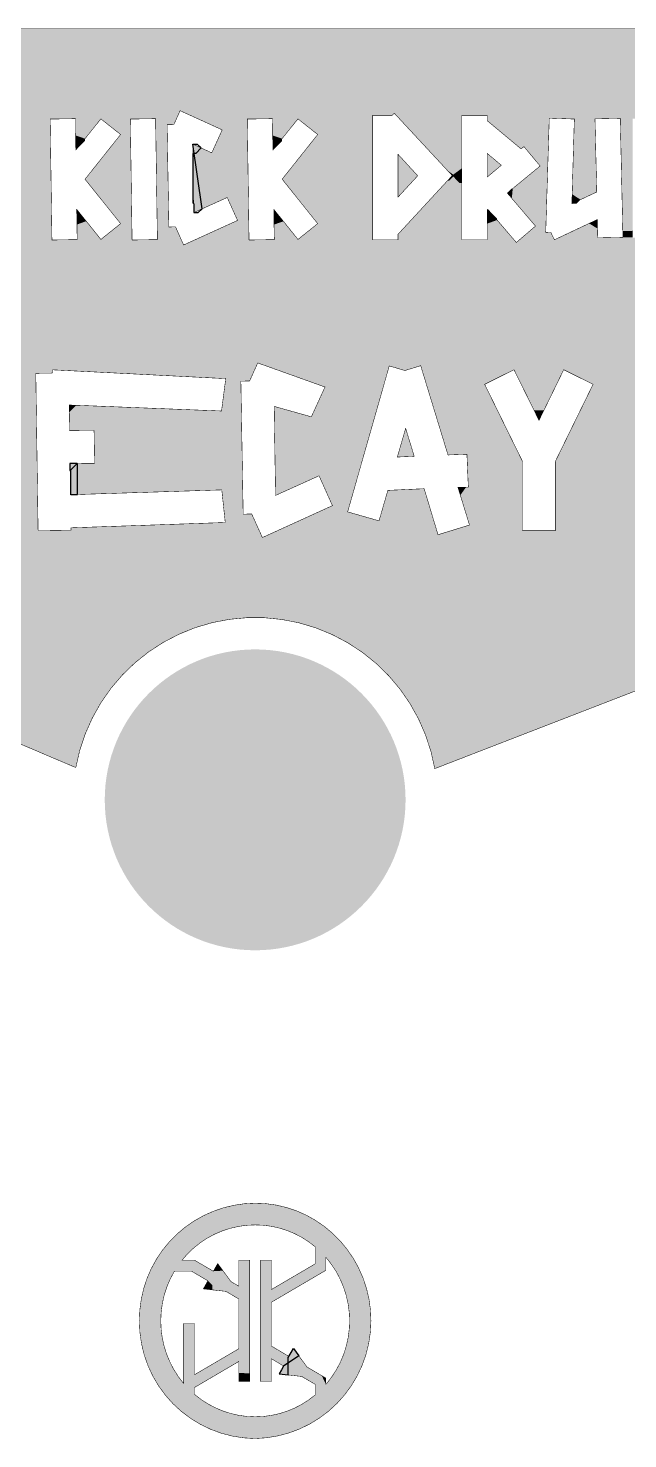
# Model space of a CAD drawing. Header units: inches. Extents: x 0 to 67, y 0 to 129.
# Drawn here: x 27.49 to 42.85, y 92.4 to 128.51 of the extents above; entities that cross this region are included whole.
import ezdxf

# ---------------------------------------------------------------- set-up
doc = ezdxf.new("R2010")
doc.units = ezdxf.units.IN
for name, color, linetype in [('Bottom Layer', 5, 'Continuous'), ('Bottom Solder', 6, 'Continuous'), ('Mechanical 2', 216, 'Continuous'), ('Mechanical 3', 76, 'Continuous'), ('Multi-Layer', 9, 'Continuous'), ('Pad Holes', 156, 'Continuous'), ('Top Layer', 1, 'Continuous'), ('Top Overlay', 2, 'Continuous'), ('Top Solder', 216, 'Continuous')]:
    doc.layers.add(name, color=color, linetype=linetype)

msp = doc.modelspace()

# ---------------------------------------------------------------- hatches: boundary and pattern name
at = {"layer": 'Bottom Layer'}
h = msp.add_hatch(color=5, dxfattribs=at)
edge = h.paths.add_edge_path()
edge.add_arc((33.306, 108.756), 3.75, 0, 360)
at = {"layer": 'Bottom Solder'}
h = msp.add_hatch(color=6, dxfattribs=at)
edge = h.paths.add_edge_path()
edge.add_arc((33.306, 108.756), 3.852, 0, 360)
at = {"layer": 'Multi-Layer'}
h = msp.add_hatch(color=9, dxfattribs=at)
edge = h.paths.add_edge_path()
edge.add_arc((33.306, 108.756), 3.75, 0, 360)
at = {"layer": 'Pad Holes'}
h = msp.add_hatch(color=7, dxfattribs=at)
edge = h.paths.add_edge_path()
edge.add_arc((33.306, 108.756), 3.75, 0, 360)
at = {"layer": 'Top Layer'}
h = msp.add_hatch(color=1, dxfattribs=at)
edge = h.paths.add_edge_path()
edge.add_arc((33.306, 108.756), 3.75, 0, 360)
at = {"layer": 'Top Overlay'}
h = msp.add_hatch(color=2, dxfattribs=at)
h.paths.add_polyline_path([(66.606, 120.955), (66.569, 120.651), (37.924, 109.562), (37.902, 109.574), (37.839, 109.874), (37.639, 110.494), (37.355, 111.079), (36.993, 111.62), (36.558, 112.105), (36.061, 112.525), (35.509, 112.872), (34.915, 113.138), (34.29, 113.32), (33.645, 113.412), (32.994, 113.414), (32.349, 113.325), (31.723, 113.148), (31.127, 112.885), (30.574, 112.541), (30.074, 112.124), (29.637, 111.642), (29.271, 111.103), (28.984, 110.519), (28.781, 109.9), (28.717, 109.607), (28.688, 109.592), (0.006, 121.785), (0.006, 128.506), (66.606, 128.506)])
h.paths.add_polyline_path([(23.716, 126.073), (23.707, 125.81), (23.687, 125.794), (23.015, 125.91), (23.015, 126.01), (22.368, 125.991), (22.441, 123.309), (24.281, 123.414), (24.362, 126.055)], flags=0)
h.paths.add_polyline_path([(45.306, 126.218), (44.663, 126.178), (44.673, 126.023), (44.135, 125.387), (44.11, 125.388), (43.62, 126), (43.62, 126.196), (42.974, 126.196), (42.974, 123.15), (43.62, 123.15), (43.62, 124.928), (43.644, 124.937), (44.103, 124.361), (44.608, 124.762), (44.531, 124.857), (44.704, 125.063), (44.728, 125.055), (44.846, 123.063), (45.487, 123.1)], flags=0)
h.paths.add_polyline_path([(31.384, 126.401), (31.224, 126.046), (31.051, 126.041), (31.096, 123.423), (31.266, 123.428), (31.474, 122.963), (32.855, 123.591), (32.59, 124.179), (31.755, 123.801), (31.734, 123.815), (31.707, 125.521), (31.728, 125.535), (32.194, 125.322), (32.462, 125.91)], flags=0)
h.paths.add_polyline_path([(60.864, 127.365), (57.349, 127.365), (57.324, 127.36), (57.298, 127.36), (56.989, 127.299), (56.966, 127.289), (56.941, 127.284), (56.649, 127.164), (56.628, 127.149), (56.605, 127.14), (56.343, 126.964), (56.324, 126.946), (56.303, 126.932), (56.08, 126.709), (56.066, 126.688), (56.048, 126.67), (55.873, 126.408), (55.863, 126.385), (55.849, 126.363), (55.729, 126.072), (55.724, 126.047), (55.714, 126.024), (55.652, 125.714), (55.652, 125.689), (55.647, 125.664), (55.647, 125.349), (55.652, 125.324), (55.652, 125.298), (55.714, 124.989), (55.724, 124.966), (55.729, 124.941), (55.849, 124.649), (55.863, 124.628), (55.873, 124.605), (56.048, 124.343), (56.066, 124.324), (56.08, 124.303), (56.303, 124.08), (56.324, 124.066), (56.343, 124.048), (56.605, 123.873), (56.628, 123.863), (56.649, 123.849), (56.941, 123.729), (56.966, 123.724), (56.989, 123.714), (57.298, 123.652), (57.324, 123.652), (57.349, 123.647), (60.864, 123.647), (60.889, 123.652), (60.914, 123.652), (61.224, 123.714), (61.247, 123.724), (61.272, 123.729), (61.563, 123.849), (61.585, 123.863), (61.608, 123.873), (61.87, 124.048), (61.888, 124.066), (61.909, 124.08), (62.132, 124.303), (62.146, 124.324), (62.164, 124.343), (62.34, 124.605), (62.349, 124.628), (62.364, 124.649), (62.484, 124.941), (62.489, 124.966), (62.499, 124.989), (62.56, 125.298), (62.56, 125.324), (62.565, 125.349), (62.565, 125.664), (62.56, 125.689), (62.56, 125.714), (62.499, 126.024), (62.489, 126.047), (62.484, 126.072), (62.364, 126.363), (62.349, 126.385), (62.34, 126.408), (62.164, 126.67), (62.146, 126.688), (62.132, 126.709), (61.909, 126.932), (61.888, 126.946), (61.87, 126.964), (61.608, 127.14), (61.585, 127.149), (61.563, 127.164), (61.272, 127.284), (61.247, 127.289), (61.224, 127.299), (60.914, 127.36), (60.889, 127.36)], flags=0)
h.paths.add_polyline_path([(9.264, 127.365), (5.749, 127.365), (5.724, 127.36), (5.698, 127.36), (5.389, 127.299), (5.366, 127.289), (5.341, 127.284), (5.049, 127.164), (5.028, 127.149), (5.005, 127.14), (4.743, 126.964), (4.724, 126.946), (4.703, 126.932), (4.48, 126.709), (4.466, 126.688), (4.448, 126.67), (4.273, 126.408), (4.263, 126.385), (4.249, 126.363), (4.129, 126.072), (4.124, 126.047), (4.114, 126.024), (4.052, 125.714), (4.052, 125.689), (4.047, 125.664), (4.047, 125.506), (4.047, 125.349), (4.052, 125.324), (4.052, 125.298), (4.114, 124.989), (4.124, 124.966), (4.129, 124.941), (4.249, 124.649), (4.263, 124.628), (4.273, 124.605), (4.448, 124.343), (4.466, 124.324), (4.48, 124.303), (4.703, 124.08), (4.724, 124.066), (4.743, 124.048), (5.005, 123.873), (5.028, 123.863), (5.049, 123.849), (5.341, 123.729), (5.366, 123.724), (5.389, 123.714), (5.698, 123.652), (5.724, 123.652), (5.749, 123.647), (9.264, 123.647), (9.289, 123.652), (9.314, 123.652), (9.624, 123.714), (9.647, 123.724), (9.672, 123.729), (9.963, 123.849), (9.985, 123.863), (10.008, 123.873), (10.27, 124.048), (10.288, 124.066), (10.309, 124.08), (10.532, 124.303), (10.546, 124.324), (10.564, 124.343), (10.74, 124.605), (10.749, 124.628), (10.764, 124.649), (10.884, 124.941), (10.889, 124.966), (10.899, 124.989), (10.96, 125.298), (10.96, 125.324), (10.965, 125.349), (10.965, 125.664), (10.96, 125.689), (10.96, 125.714), (10.899, 126.024), (10.889, 126.047), (10.884, 126.072), (10.764, 126.363), (10.749, 126.385), (10.74, 126.408), (10.564, 126.67), (10.546, 126.688), (10.532, 126.709), (10.309, 126.932), (10.288, 126.946), (10.27, 126.964), (10.008, 127.14), (9.985, 127.149), (9.963, 127.164), (9.672, 127.284), (9.647, 127.289), (9.624, 127.299), (9.314, 127.36), (9.289, 127.36)], flags=0)
h.paths.add_polyline_path([(40.838, 126.21), (40.747, 123.286), (40.88, 123.282), (40.97, 123.095), (42.047, 123.604), (42.069, 123.591), (42.081, 123.145), (42.724, 123.158), (42.656, 126.205), (42.009, 126.191), (42.054, 124.319), (41.439, 124.029), (41.418, 124.043), (41.48, 126.187)], flags=0)
h.paths.add_polyline_path([(33.751, 126.196), (33.104, 126.187), (33.149, 123.09), (33.796, 123.1), (33.783, 123.839), (33.807, 123.848), (34.402, 123.105), (34.907, 123.509), (33.997, 124.647), (34.907, 125.791), (34.402, 126.191), (33.783, 125.419), (33.759, 125.428)], flags=0)
h.paths.add_polyline_path([(28.703, 126.196), (28.056, 126.187), (28.102, 123.09), (28.748, 123.1), (28.735, 123.839), (28.759, 123.848), (29.355, 123.105), (29.86, 123.509), (28.949, 124.647), (29.86, 125.791), (29.355, 126.191), (28.736, 125.419), (28.712, 125.428)], flags=0)
h.paths.add_polyline_path([(36.867, 126.338), (36.813, 126.283), (36.316, 126.283), (36.316, 123.095), (36.964, 123.095), (36.964, 123.236), (38.352, 124.739)], flags=0)
h.paths.add_polyline_path([(30.756, 126.196), (30.109, 126.187), (30.154, 123.09), (30.802, 123.1)], flags=0)
h.paths.add_polyline_path([(24.9, 126.255), (24.9, 126.187), (24.613, 126.133), (24.863, 124.825), (24.745, 123.058), (26.647, 123.15), (26.575, 124.972), (26.4, 124.963), (26.383, 124.982), (26.607, 126.133)], flags=0)
h.paths.add_polyline_path([(20.371, 126.255), (20.371, 126.187), (20.084, 126.133), (20.334, 124.825), (20.216, 123.058), (22.119, 123.15), (22.046, 124.972), (21.871, 124.963), (21.854, 124.982), (22.078, 126.133)], flags=0)
h.paths.add_polyline_path([(39.248, 126.283), (38.6, 126.283), (38.6, 123.095), (39.248, 123.095), (39.248, 123.86), (39.269, 123.875), (39.994, 123.027), (40.486, 123.446), (39.773, 124.278), (39.775, 124.304), (40.604, 124.985), (40.189, 125.481), (40.117, 125.422), (39.248, 126.146)], flags=0)
h.paths.add_polyline_path([(37.545, 119.872), (37.142, 119.748), (36.74, 119.866), (35.674, 116.129), (36.478, 115.899), (36.704, 116.68), (37.634, 116.722), (37.989, 115.544), (38.795, 115.792), (38.504, 116.737), (38.519, 116.758), (38.765, 116.763), (38.729, 117.604), (38.244, 117.586)], flags=0)
h.paths.add_polyline_path([(28.12, 119.766), (28.108, 119.683), (27.688, 119.677), (27.747, 115.65), (28.588, 115.662), (28.588, 115.721), (32.54, 115.857), (32.451, 116.692), (28.594, 116.568), (28.576, 116.586), (28.565, 117.349), (28.582, 117.367), (29.192, 117.373), (29.18, 118.214), (28.553, 118.208), (28.541, 118.847), (28.559, 118.865), (32.445, 118.712), (32.552, 119.541)], flags=0)
h.paths.add_polyline_path([(33.372, 119.943), (33.165, 119.481), (32.94, 119.475), (32.999, 116.07), (33.218, 116.076), (33.491, 115.472), (35.285, 116.289), (34.942, 117.053), (33.849, 116.56), (33.828, 116.573), (33.793, 118.809), (33.813, 118.824), (34.745, 118.563), (35.094, 119.326)], flags=0)
h.paths.add_polyline_path([(41.208, 119.769), (40.587, 118.498), (40.562, 118.498), (39.935, 119.769), (39.183, 119.395), (40.154, 117.418), (40.154, 115.647), (40.995, 115.647), (40.995, 117.424), (41.96, 119.395)], flags=0)
h.paths.add_polyline_path([(25.369, 119.816), (25.298, 119.745), (24.652, 119.745), (24.652, 115.6), (25.493, 115.6), (25.493, 115.783), (27.299, 117.737)], flags=0)
for points in [[(28.708, 125.767), (28.708, 125.394), (28.712, 125.39), (28.948, 125.626), (28.948, 125.684)], [(33.755, 125.767), (33.755, 125.394), (33.759, 125.39), (33.995, 125.626), (33.995, 125.684)], [(40.547, 125.051), (40.547, 125.04), (40.604, 124.984), (40.422, 124.835), (40.769, 124.854), (40.788, 124.607), (40.811, 125.361), (40.775, 125.325), (40.775, 125.121), (40.617, 125.121)], [(36.964, 124.188), (37.469, 124.734), (36.964, 125.285)], [(36.964, 124.188), (37.469, 124.734), (36.964, 125.285)], [(39.248, 124.702), (39.611, 125.003), (39.248, 125.308)], [(39.248, 124.702), (39.611, 125.003), (39.248, 125.308)], [(38.231, 124.87), (38.231, 124.86), (38.352, 124.739), (38.232, 124.619), (38.232, 124.608), (38.273, 124.608), (38.379, 124.714), (38.54, 124.552), (38.6, 124.552), (38.6, 124.926), (38.379, 124.764)], [(39.879, 124.154), (39.879, 124.174), (39.761, 124.292), (39.877, 124.407), (39.902, 124.407)], [(41.424, 124.262), (41.417, 124.255), (41.417, 124.019), (41.533, 124.019), (41.637, 124.123)], [(28.735, 123.878), (28.743, 123.487), (28.98, 123.572)], [(33.782, 123.874), (33.789, 123.485), (34.028, 123.567)], [(39.248, 123.509), (39.248, 123.864), (39.251, 123.864), (39.266, 123.878), (39.502, 123.642), (39.502, 123.602)], [(41.858, 123.515), (42.068, 123.614), (42.068, 123.388), (42.075, 123.382)], [(42.72, 123.322), (42.724, 123.319), (42.724, 123.158), (42.966, 123.158), (42.974, 123.15), (42.974, 123.325)], [(28.541, 118.866), (28.541, 118.684), (28.544, 118.681), (28.722, 118.858), (28.726, 118.858)], [(40.447, 118.73), (40.701, 118.73), (40.575, 118.472)], [(36.947, 117.533), (37.16, 118.268), (37.38, 117.551)], [(36.947, 117.533), (37.16, 118.268), (37.38, 117.551)], [(38.498, 116.757), (38.704, 116.757), (38.56, 116.556)], [(32.235, 96.687), (32.291, 96.786), (32.347, 96.885), (32.481, 96.701)], [(32.095, 96.442), (32.208, 96.329), (32.208, 96.21), (31.978, 96.235)], [(32.889, 94.083), (32.889, 94.083), (32.889, 93.864), (33.167, 93.864), (33.167, 94.07)], [(35.013, 94.012), (35.118, 93.95), (35.118, 93.791)]]:
    msp.add_hatch(color=2, dxfattribs=at).paths.add_polyline_path(points)
h = msp.add_hatch(color=2, dxfattribs=at)
h.paths.add_polyline_path([(33.909, 98.375), (34.298, 98.265), (34.668, 98.102), (34.841, 97.996), (35.004, 97.894), (35.304, 97.651), (35.57, 97.372), (35.798, 97.061), (35.985, 96.724), (36.128, 96.365), (36.224, 95.992), (36.272, 95.609), (36.271, 95.416), (36.271, 95.221), (36.22, 94.834), (36.119, 94.456), (35.97, 94.095), (35.777, 93.755), (35.541, 93.444), (35.267, 93.165), (34.959, 92.924), (34.623, 92.725), (34.264, 92.571), (33.888, 92.464), (33.502, 92.406), (33.306, 92.403), (33.11, 92.404), (32.722, 92.459), (32.345, 92.563), (31.984, 92.716), (31.646, 92.915), (31.337, 93.156), (31.063, 93.435), (30.827, 93.748), (30.634, 94.089), (30.487, 94.452), (30.388, 94.832), (30.34, 95.22), (30.342, 95.416), (30.342, 95.416), (30.34, 95.612), (30.388, 96.001), (30.486, 96.38), (30.633, 96.744), (30.826, 97.085), (31.062, 97.397), (31.337, 97.677), (31.646, 97.918), (31.984, 98.117), (32.345, 98.269), (32.722, 98.374), (33.11, 98.428), (33.306, 98.43), (33.509, 98.43)])
h.paths.add_polyline_path([(33.515, 97.873), (33.306, 97.873), (33.172, 97.873), (32.904, 97.843), (32.642, 97.782), (32.387, 97.693), (32.145, 97.576), (31.917, 97.432), (31.707, 97.264), (31.516, 97.074), (31.432, 96.968), (31.754, 96.968), (32.235, 96.687), (32.335, 96.865), (32.361, 96.866), (32.685, 96.422), (32.889, 96.302), (32.889, 96.968), (33.167, 96.968), (33.167, 93.864), (32.889, 93.864), (32.889, 94.348), (32.889, 94.35), (32.889, 94.35), (32.889, 94.35), (32.889, 94.35), (32.889, 94.378), (32.872, 94.367), (32.864, 94.362), (31.752, 93.71), (31.752, 93.535), (31.913, 93.397), (32.279, 93.183), (32.677, 93.035), (33.094, 92.96), (33.306, 92.959), (33.515, 92.959), (33.926, 93.032), (34.319, 93.174), (34.681, 93.383), (34.841, 93.517), (34.841, 93.792), (34.495, 93.994), (34.487, 93.994), (33.942, 94.055), (33.931, 94.077), (34.035, 94.26), (33.724, 94.446), (33.724, 93.864), (33.446, 93.864), (33.446, 96.968), (33.724, 96.968), (33.724, 96.219), (34.841, 96.874), (34.841, 97.315), (34.841, 97.315), (34.681, 97.45), (34.319, 97.659), (33.927, 97.801)], flags=0)
h.paths.add_polyline_path([(31.679, 96.686), (31.237, 96.686), (31.152, 96.543), (31.021, 96.236), (30.933, 95.914), (30.889, 95.583), (30.889, 95.416), (30.888, 95.198), (30.964, 94.768), (31.113, 94.358), (31.332, 93.981), (31.473, 93.814), (31.473, 95.347), (31.752, 95.347), (31.752, 94.036), (32.889, 94.703), (32.889, 95.975), (32.557, 96.171), (32.001, 96.233), (31.99, 96.255), (32.095, 96.442)], flags=0)
h.paths.add_polyline_path([(35.118, 97.042), (35.118, 96.711), (33.733, 95.899), (33.724, 95.893), (33.724, 94.769), (34.173, 94.504), (34.277, 94.687), (34.302, 94.688), (34.634, 94.234), (35.118, 93.95), (35.118, 93.79), (35.264, 93.958), (35.491, 94.34), (35.646, 94.757), (35.724, 95.194), (35.724, 95.416), (35.724, 95.639), (35.646, 96.076), (35.491, 96.492), (35.264, 96.875)], flags=0)
at = {"layer": 'Top Solder'}
h = msp.add_hatch(color=216, dxfattribs=at)
edge = h.paths.add_edge_path()
edge.add_arc((33.306, 108.756), 3.852, 0, 360)

# ---------------------------------------------------------------- linework, layer by layer
at = {"layer": 'Mechanical 2', "const_width": 0.0127}
msp.add_lwpolyline([(0.006, 128.506), (66.606, 128.506)], dxfattribs=at)
at = {"layer": 'Mechanical 3', "const_width": 0.0127}
for points in [[(0.006, 128.506), (66.606, 128.506)], [(31.224, 126.046), (31.384, 126.401)], [(31.384, 126.401), (32.462, 125.91)], [(28.056, 126.187), (28.703, 126.196)], [(28.056, 126.187), (28.102, 123.09)], [(28.703, 126.196), (28.712, 125.39)], [(28.712, 125.39), (29.355, 126.191)], [(29.355, 126.191), (29.86, 125.791)], [(30.109, 126.187), (30.756, 126.196)], [(30.109, 126.187), (30.154, 123.09)], [(30.756, 126.196), (30.802, 123.1)], [(31.051, 126.041), (31.224, 126.046)], [(31.051, 126.041), (31.096, 123.423)], [(33.104, 126.187), (33.751, 126.196)], [(33.104, 126.187), (33.149, 123.09)], [(33.751, 126.196), (33.759, 125.39)], [(33.759, 125.39), (34.402, 126.191)], [(34.402, 126.191), (34.907, 125.791)], [(36.316, 126.283), (36.813, 126.283)], [(36.316, 123.095), (36.316, 126.283)], [(36.813, 126.283), (36.867, 126.338)], [(36.867, 126.338), (38.352, 124.739)], [(38.6, 126.283), (39.248, 126.283)], [(38.6, 123.095), (38.6, 126.283)], [(39.248, 126.146), (39.248, 126.283)], [(39.248, 126.146), (40.117, 125.422)], [(40.747, 123.286), (40.838, 126.21)], [(40.838, 126.21), (41.48, 126.187)], [(41.417, 124.019), (41.48, 126.187)], [(42.009, 126.191), (42.656, 126.205)], [(42.009, 126.191), (42.054, 124.319)], [(42.656, 126.205), (42.724, 123.158)], [(28.949, 124.647), (29.86, 125.791)], [(32.194, 125.322), (32.462, 125.91)], [(33.997, 124.647), (34.907, 125.791)], [(31.707, 125.545), (31.734, 123.791)], [(31.707, 125.545), (32.194, 125.322)], [(40.117, 125.422), (40.189, 125.481)], [(40.189, 125.481), (40.604, 124.985)], [(36.964, 125.285), (37.469, 124.734)], [(36.964, 124.188), (36.964, 125.285)], [(39.248, 124.702), (39.248, 125.308)], [(39.248, 125.308), (39.611, 125.003)], [(39.248, 124.702), (39.611, 125.003)], [(39.761, 124.292), (40.604, 124.985)], [(28.949, 124.647), (29.86, 123.509)], [(33.997, 124.647), (34.907, 123.509)], [(36.964, 123.236), (38.352, 124.739)], [(36.964, 124.188), (37.469, 124.734)], [(39.761, 124.292), (40.486, 123.446)], [(41.417, 124.019), (42.054, 124.319)], [(28.735, 123.878), (28.748, 123.1)], [(28.735, 123.878), (29.355, 123.105)], [(31.734, 123.791), (32.59, 124.179)], [(32.59, 124.179), (32.855, 123.591)], [(33.782, 123.878), (33.796, 123.1)], [(33.782, 123.878), (34.402, 123.105)], [(39.248, 123.864), (39.266, 123.878)], [(39.266, 123.878), (39.994, 123.027)], [(31.474, 122.963), (32.855, 123.591)], [(39.248, 123.095), (39.248, 123.864)], [(40.97, 123.095), (42.068, 123.614)], [(42.068, 123.614), (42.081, 123.145)], [(29.355, 123.105), (29.86, 123.509)], [(31.096, 123.423), (31.266, 123.428)], [(31.266, 123.428), (31.474, 122.963)], [(34.402, 123.105), (34.907, 123.509)], [(36.964, 123.095), (36.964, 123.236)], [(39.994, 123.027), (40.486, 123.446)], [(40.747, 123.286), (40.88, 123.282)], [(40.88, 123.282), (40.97, 123.095)], [(42.081, 123.145), (42.724, 123.158)], [(28.102, 123.09), (28.748, 123.1)], [(30.154, 123.09), (30.802, 123.1)], [(33.149, 123.09), (33.796, 123.1)], [(36.316, 123.095), (36.964, 123.095)], [(38.6, 123.095), (39.248, 123.095)], [(0.006, 121.785), (28.712, 109.582)], [(37.906, 109.555), (66.569, 120.651)], [(33.165, 119.481), (33.372, 119.943)], [(33.372, 119.943), (35.094, 119.326)], [(27.688, 119.677), (28.108, 119.683)], [(27.688, 119.677), (27.747, 115.65)], [(28.108, 119.683), (28.12, 119.766)], [(28.12, 119.766), (32.552, 119.541)], [(32.445, 118.712), (32.552, 119.541)], [(35.674, 116.129), (36.74, 119.866)], [(36.74, 119.866), (37.142, 119.748)], [(37.142, 119.748), (37.545, 119.872)], [(37.545, 119.872), (38.244, 117.586)], [(39.183, 119.395), (39.935, 119.769)], [(39.935, 119.769), (40.575, 118.472)], [(40.575, 118.472), (41.208, 119.769)], [(41.208, 119.769), (41.96, 119.395)], [(32.94, 119.475), (33.165, 119.481)], [(32.94, 119.475), (32.999, 116.07)], [(34.745, 118.563), (35.094, 119.326)], [(39.183, 119.395), (40.154, 117.418)], [(40.995, 117.424), (41.96, 119.395)], [(28.541, 118.866), (28.553, 118.208)], [(28.541, 118.866), (32.445, 118.712)], [(33.793, 118.83), (34.745, 118.563)], [(33.793, 118.83), (33.828, 116.55)], [(28.553, 118.208), (29.18, 118.214)], [(29.18, 118.214), (29.192, 117.373)], [(36.947, 117.533), (37.16, 118.268)], [(37.16, 118.268), (37.38, 117.551)], [(28.564, 117.367), (29.192, 117.373)], [(36.947, 117.533), (37.38, 117.551)], [(38.244, 117.586), (38.729, 117.604)], [(38.729, 117.604), (38.765, 116.763)], [(40.154, 115.647), (40.154, 117.418)], [(40.995, 115.647), (40.995, 117.424)], [(28.564, 117.367), (28.576, 116.568)], [(33.828, 116.55), (34.942, 117.053)], [(34.942, 117.053), (35.285, 116.289)], [(28.576, 116.568), (32.451, 116.692)], [(32.451, 116.692), (32.54, 115.857)], [(36.478, 115.899), (36.704, 116.68)], [(36.704, 116.68), (37.634, 116.722)], [(37.634, 116.722), (37.989, 115.544)], [(38.498, 116.757), (38.765, 116.763)], [(38.498, 116.757), (38.795, 115.792)], [(33.491, 115.472), (35.285, 116.289)], [(32.999, 116.07), (33.218, 116.076)], [(33.218, 116.076), (33.491, 115.472)], [(35.674, 116.129), (36.478, 115.899)], [(27.747, 115.65), (28.588, 115.662)], [(28.588, 115.721), (32.54, 115.857)], [(28.588, 115.662), (28.588, 115.721)], [(37.989, 115.544), (38.795, 115.792)], [(40.154, 115.647), (40.995, 115.647)], [(34.841, 96.874), (34.841, 97.315)], [(31.432, 96.968), (31.754, 96.968)], [(31.754, 96.968), (32.235, 96.687)], [(32.235, 96.687), (32.347, 96.885)], [(32.347, 96.885), (32.685, 96.422)], [(32.889, 96.968), (33.167, 96.968)], [(32.889, 96.302), (32.889, 96.968)], [(33.167, 93.864), (33.167, 96.968)], [(33.446, 96.968), (33.724, 96.968)], [(33.446, 93.864), (33.446, 96.968)], [(33.724, 96.219), (33.724, 96.968)], [(33.724, 96.219), (34.841, 96.874)], [(35.118, 96.711), (35.118, 97.042)], [(31.237, 96.686), (31.679, 96.686)], [(31.679, 96.686), (32.095, 96.442)], [(31.978, 96.235), (32.095, 96.442)], [(33.733, 95.899), (35.118, 96.711)], [(31.978, 96.235), (32.557, 96.171)], [(32.557, 96.171), (32.889, 95.975)], [(32.685, 96.422), (32.889, 96.302)], [(32.889, 94.703), (32.889, 95.975)], [(33.724, 95.893), (33.733, 95.899)], [(33.724, 94.769), (33.724, 95.893)], [(31.473, 95.347), (31.752, 95.347)], [(31.473, 93.814), (31.473, 95.347)], [(31.752, 94.036), (31.752, 95.347)], [(31.752, 94.036), (32.889, 94.703)], [(33.724, 94.769), (34.173, 94.504)], [(34.173, 94.504), (34.289, 94.707)], [(34.289, 94.707), (34.634, 94.234)], [(31.752, 93.71), (32.872, 94.367)], [(32.872, 94.367), (32.889, 94.378)], [(32.889, 93.864), (32.889, 94.378)], [(33.724, 93.864), (33.724, 94.446)], [(33.724, 94.446), (34.035, 94.26)], [(33.919, 94.057), (34.035, 94.26)], [(33.919, 94.057), (34.487, 93.994)], [(34.487, 93.994), (34.495, 93.994)], [(34.495, 93.994), (34.841, 93.792)], [(34.634, 94.234), (35.118, 93.95)], [(35.118, 93.79), (35.118, 93.95)], [(31.752, 93.535), (31.752, 93.71)], [(32.889, 93.864), (33.167, 93.864)], [(33.446, 93.864), (33.724, 93.864)], [(34.841, 93.517), (34.841, 93.792)]]:
    msp.add_lwpolyline(points, dxfattribs=at)
at = {"layer": 'Mechanical 3'}
for points, const_width in [([(31.38, 126.401, 1), (31.387, 126.401, 1)], 0.00635), ([(31.38, 126.401, 1), (31.387, 126.401, 1)], 0.00635), ([(28.053, 126.187, 1), (28.06, 126.187, 1)], 0.00635), ([(28.053, 126.187, 1), (28.06, 126.187, 1)], 0.00635), ([(28.699, 126.196, 1), (28.706, 126.196, 1)], 0.00635), ([(28.699, 126.196, 1), (28.706, 126.196, 1)], 0.00635), ([(29.351, 126.191, 1), (29.358, 126.191, 1)], 0.00635), ([(29.351, 126.191, 1), (29.358, 126.191, 1)], 0.00635), ([(30.106, 126.187, 1), (30.112, 126.187, 1)], 0.00635), ([(30.106, 126.187, 1), (30.112, 126.187, 1)], 0.00635), ([(30.753, 126.196, 1), (30.76, 126.196, 1)], 0.00635), ([(30.753, 126.196, 1), (30.76, 126.196, 1)], 0.00635), ([(31.048, 126.041, 1), (31.054, 126.041, 1)], 0.00635), ([(31.048, 126.041, 1), (31.054, 126.041, 1)], 0.00635), ([(31.221, 126.046, 1), (31.227, 126.046, 1)], 0.00635), ([(31.221, 126.046, 1), (31.227, 126.046, 1)], 0.00635), ([(33.101, 126.187, 1), (33.107, 126.187, 1)], 0.00635), ([(33.101, 126.187, 1), (33.107, 126.187, 1)], 0.00635), ([(33.748, 126.196, 1), (33.754, 126.196, 1)], 0.00635), ([(33.748, 126.196, 1), (33.754, 126.196, 1)], 0.00635), ([(34.399, 126.191, 1), (34.405, 126.191, 1)], 0.00635), ([(34.399, 126.191, 1), (34.405, 126.191, 1)], 0.00635), ([(36.313, 126.283, 1), (36.32, 126.283, 1)], 0.00635), ([(36.313, 126.283, 1), (36.32, 126.283, 1)], 0.00635), ([(36.81, 126.283, 1), (36.817, 126.283, 1)], 0.00635), ([(36.81, 126.283, 1), (36.817, 126.283, 1)], 0.00635), ([(36.864, 126.338, 1), (36.87, 126.338, 1)], 0.00635), ([(36.864, 126.338, 1), (36.87, 126.338, 1)], 0.00635), ([(38.597, 126.283, 1), (38.604, 126.283, 1)], 0.00635), ([(38.597, 126.283, 1), (38.604, 126.283, 1)], 0.00635), ([(39.245, 126.283, 1), (39.251, 126.283, 1)], 0.00635), ([(39.245, 126.283, 1), (39.251, 126.283, 1)], 0.00635), ([(39.245, 126.146, 1), (39.251, 126.146, 1)], 0.00635), ([(39.245, 126.146, 1), (39.251, 126.146, 1)], 0.00635), ([(40.835, 126.21, 1), (40.841, 126.21, 1)], 0.00635), ([(40.835, 126.21, 1), (40.841, 126.21, 1)], 0.00635), ([(41.477, 126.187, 1), (41.484, 126.187, 1)], 0.00635), ([(41.477, 126.187, 1), (41.484, 126.187, 1)], 0.00635), ([(42.005, 126.191, 1), (42.012, 126.191, 1)], 0.00635), ([(42.005, 126.191, 1), (42.012, 126.191, 1)], 0.00635), ([(42.653, 126.205, 1), (42.659, 126.205, 1)], 0.00635), ([(42.653, 126.205, 1), (42.659, 126.205, 1)], 0.00635), ([(29.857, 125.791, 1), (29.863, 125.791, 1)], 0.00635), ([(29.857, 125.791, 1), (29.863, 125.791, 1)], 0.00635), ([(32.459, 125.91, 1), (32.466, 125.91, 1)], 0.00635), ([(32.459, 125.91, 1), (32.466, 125.91, 1)], 0.00635), ([(34.904, 125.791, 1), (34.91, 125.791, 1)], 0.00635), ([(34.904, 125.791, 1), (34.91, 125.791, 1)], 0.00635), ([(28.709, 125.39, 1), (28.715, 125.39, 1)], 0.00635), ([(28.709, 125.39, 1), (28.715, 125.39, 1)], 0.00635), ([(31.703, 125.545, 1), (31.71, 125.545, 1)], 0.00635), ([(31.703, 125.545, 1), (31.71, 125.545, 1)], 0.00635), ([(32.191, 125.322, 1), (32.197, 125.322, 1)], 0.00635), ([(32.191, 125.322, 1), (32.197, 125.322, 1)], 0.00635), ([(33.756, 125.39, 1), (33.763, 125.39, 1)], 0.00635), ([(33.756, 125.39, 1), (33.763, 125.39, 1)], 0.00635), ([(40.114, 125.422, 1), (40.12, 125.422, 1)], 0.00635), ([(40.114, 125.422, 1), (40.12, 125.422, 1)], 0.00635), ([(40.186, 125.481, 1), (40.193, 125.481, 1)], 0.00635), ([(40.186, 125.481, 1), (40.193, 125.481, 1)], 0.00635), ([(36.96, 125.285, 1), (36.967, 125.285, 1)], 0.00635), ([(36.96, 125.285, 1), (36.967, 125.285, 1)], 0.00635), ([(39.245, 125.308, 1), (39.251, 125.308, 1)], 0.00635), ([(39.245, 125.308, 1), (39.251, 125.308, 1)], 0.00635), ([(39.608, 125.003, 1), (39.614, 125.003, 1)], 0.00635), ([(39.608, 125.003, 1), (39.614, 125.003, 1)], 0.00635), ([(40.601, 124.985, 1), (40.607, 124.985, 1)], 0.00635), ([(40.601, 124.985, 1), (40.607, 124.985, 1)], 0.00635), ([(28.946, 124.647, 1), (28.952, 124.647, 1)], 0.00635), ([(28.946, 124.647, 1), (28.952, 124.647, 1)], 0.00635), ([(33.993, 124.647, 1), (34, 124.647, 1)], 0.00635), ([(33.993, 124.647, 1), (34, 124.647, 1)], 0.00635), ([(37.466, 124.734, 1), (37.472, 124.734, 1)], 0.00635), ([(37.466, 124.734, 1), (37.472, 124.734, 1)], 0.00635), ([(38.349, 124.739, 1), (38.356, 124.739, 1)], 0.00635), ([(38.349, 124.739, 1), (38.356, 124.739, 1)], 0.00635), ([(39.245, 124.702, 1), (39.251, 124.702, 1)], 0.00635), ([(39.245, 124.702, 1), (39.251, 124.702, 1)], 0.00635), ([(39.758, 124.292, 1), (39.765, 124.292, 1)], 0.00635), ([(39.758, 124.292, 1), (39.765, 124.292, 1)], 0.00635), ([(42.051, 124.319, 1), (42.057, 124.319, 1)], 0.00635), ([(42.051, 124.319, 1), (42.057, 124.319, 1)], 0.00635), ([(28.732, 123.878, 1), (28.738, 123.878, 1)], 0.00635), ([(28.732, 123.878, 1), (28.738, 123.878, 1)], 0.00635), ([(32.587, 124.179, 1), (32.593, 124.179, 1)], 0.00635), ([(32.587, 124.179, 1), (32.593, 124.179, 1)], 0.00635), ([(33.779, 123.878, 1), (33.785, 123.878, 1)], 0.00635), ([(33.779, 123.878, 1), (33.785, 123.878, 1)], 0.00635), ([(36.96, 124.188, 1), (36.967, 124.188, 1)], 0.00635), ([(36.96, 124.188, 1), (36.967, 124.188, 1)], 0.00635), ([(39.262, 123.878, 1), (39.269, 123.878, 1)], 0.00635), ([(39.262, 123.878, 1), (39.269, 123.878, 1)], 0.00635), ([(41.414, 124.019, 1), (41.42, 124.019, 1)], 0.00635), ([(41.414, 124.019, 1), (41.42, 124.019, 1)], 0.00635), ([(31.731, 123.791, 1), (31.737, 123.791, 1)], 0.00635), ([(31.731, 123.791, 1), (31.737, 123.791, 1)], 0.00635), ([(32.851, 123.591, 1), (32.858, 123.591, 1)], 0.00635), ([(32.851, 123.591, 1), (32.858, 123.591, 1)], 0.00635), ([(39.245, 123.864, 1), (39.251, 123.864, 1)], 0.00635), ([(39.245, 123.864, 1), (39.251, 123.864, 1)], 0.00635), ([(42.065, 123.614, 1), (42.071, 123.614, 1)], 0.00635), ([(42.065, 123.614, 1), (42.071, 123.614, 1)], 0.00635), ([(29.857, 123.509, 1), (29.863, 123.509, 1)], 0.00635), ([(29.857, 123.509, 1), (29.863, 123.509, 1)], 0.00635), ([(31.093, 123.423, 1), (31.099, 123.423, 1)], 0.00635), ([(31.093, 123.423, 1), (31.099, 123.423, 1)], 0.00635), ([(31.262, 123.428, 1), (31.269, 123.428, 1)], 0.00635), ([(31.262, 123.428, 1), (31.269, 123.428, 1)], 0.00635), ([(34.904, 123.509, 1), (34.91, 123.509, 1)], 0.00635), ([(34.904, 123.509, 1), (34.91, 123.509, 1)], 0.00635), ([(36.96, 123.236, 1), (36.967, 123.236, 1)], 0.00635), ([(36.96, 123.236, 1), (36.967, 123.236, 1)], 0.00635), ([(40.483, 123.446, 1), (40.489, 123.446, 1)], 0.00635), ([(40.483, 123.446, 1), (40.489, 123.446, 1)], 0.00635), ([(40.744, 123.286, 1), (40.75, 123.286, 1)], 0.00635), ([(40.744, 123.286, 1), (40.75, 123.286, 1)], 0.00635), ([(40.876, 123.282, 1), (40.883, 123.282, 1)], 0.00635), ([(40.876, 123.282, 1), (40.883, 123.282, 1)], 0.00635), ([(42.721, 123.158, 1), (42.727, 123.158, 1)], 0.00635), ([(42.721, 123.158, 1), (42.727, 123.158, 1)], 0.00635), ([(28.099, 123.09, 1), (28.105, 123.09, 1)], 0.00635), ([(28.099, 123.09, 1), (28.105, 123.09, 1)], 0.00635), ([(28.745, 123.1, 1), (28.751, 123.1, 1)], 0.00635), ([(28.745, 123.1, 1), (28.751, 123.1, 1)], 0.00635), ([(29.351, 123.105, 1), (29.358, 123.105, 1)], 0.00635), ([(29.351, 123.105, 1), (29.358, 123.105, 1)], 0.00635), ([(30.151, 123.09, 1), (30.158, 123.09, 1)], 0.00635), ([(30.151, 123.09, 1), (30.158, 123.09, 1)], 0.00635), ([(30.799, 123.1, 1), (30.805, 123.1, 1)], 0.00635), ([(30.799, 123.1, 1), (30.805, 123.1, 1)], 0.00635), ([(31.471, 122.963, 1), (31.477, 122.963, 1)], 0.00635), ([(31.471, 122.963, 1), (31.477, 122.963, 1)], 0.00635), ([(33.146, 123.09, 1), (33.152, 123.09, 1)], 0.00635), ([(33.146, 123.09, 1), (33.152, 123.09, 1)], 0.00635), ([(33.793, 123.1, 1), (33.799, 123.1, 1)], 0.00635), ([(33.793, 123.1, 1), (33.799, 123.1, 1)], 0.00635), ([(34.399, 123.105, 1), (34.405, 123.105, 1)], 0.00635), ([(34.399, 123.105, 1), (34.405, 123.105, 1)], 0.00635), ([(36.313, 123.095, 1), (36.32, 123.095, 1)], 0.00635), ([(36.313, 123.095, 1), (36.32, 123.095, 1)], 0.00635), ([(36.96, 123.095, 1), (36.967, 123.095, 1)], 0.00635), ([(36.96, 123.095, 1), (36.967, 123.095, 1)], 0.00635), ([(38.597, 123.095, 1), (38.604, 123.095, 1)], 0.00635), ([(38.597, 123.095, 1), (38.604, 123.095, 1)], 0.00635), ([(39.245, 123.095, 1), (39.251, 123.095, 1)], 0.00635), ([(39.245, 123.095, 1), (39.251, 123.095, 1)], 0.00635), ([(39.991, 123.027, 1), (39.997, 123.027, 1)], 0.00635), ([(39.991, 123.027, 1), (39.997, 123.027, 1)], 0.00635), ([(40.967, 123.095, 1), (40.973, 123.095, 1)], 0.00635), ([(40.967, 123.095, 1), (40.973, 123.095, 1)], 0.00635), ([(42.078, 123.145, 1), (42.084, 123.145, 1)], 0.00635), ([(42.078, 123.145, 1), (42.084, 123.145, 1)], 0.00635), ([(33.369, 119.943, 1), (33.376, 119.943, 1)], 0.00635), ([(33.369, 119.943, 1), (33.376, 119.943, 1)], 0.00635), ([(27.685, 119.677, 1), (27.691, 119.677, 1)], 0.00635), ([(27.685, 119.677, 1), (27.691, 119.677, 1)], 0.00635), ([(28.105, 119.683, 1), (28.112, 119.683, 1)], 0.00635), ([(28.105, 119.683, 1), (28.112, 119.683, 1)], 0.00635), ([(28.117, 119.766, 1), (28.123, 119.766, 1)], 0.00635), ([(28.117, 119.766, 1), (28.123, 119.766, 1)], 0.00635), ([(32.549, 119.541, 1), (32.555, 119.541, 1)], 0.00635), ([(32.549, 119.541, 1), (32.555, 119.541, 1)], 0.00635), ([(36.736, 119.866, 1), (36.743, 119.866, 1)], 0.00635), ([(36.736, 119.866, 1), (36.743, 119.866, 1)], 0.00635), ([(37.139, 119.748, 1), (37.146, 119.748, 1)], 0.00635), ([(37.139, 119.748, 1), (37.146, 119.748, 1)], 0.00635), ([(37.542, 119.872, 1), (37.549, 119.872, 1)], 0.00635), ([(37.542, 119.872, 1), (37.549, 119.872, 1)], 0.00635), ([(39.932, 119.769, 1), (39.938, 119.769, 1)], 0.00635), ([(39.932, 119.769, 1), (39.938, 119.769, 1)], 0.00635), ([(41.205, 119.769, 1), (41.211, 119.769, 1)], 0.00635), ([(41.205, 119.769, 1), (41.211, 119.769, 1)], 0.00635), ([(32.937, 119.475, 1), (32.943, 119.475, 1)], 0.00635), ([(32.937, 119.475, 1), (32.943, 119.475, 1)], 0.00635), ([(33.162, 119.481, 1), (33.168, 119.481, 1)], 0.00635), ([(33.162, 119.481, 1), (33.168, 119.481, 1)], 0.00635), ([(35.091, 119.326, 1), (35.098, 119.326, 1)], 0.00635), ([(35.091, 119.326, 1), (35.098, 119.326, 1)], 0.00635), ([(39.18, 119.395, 1), (39.186, 119.395, 1)], 0.00635), ([(39.18, 119.395, 1), (39.186, 119.395, 1)], 0.00635), ([(41.957, 119.395, 1), (41.963, 119.395, 1)], 0.00635), ([(41.957, 119.395, 1), (41.963, 119.395, 1)], 0.00635), ([(28.538, 118.866, 1), (28.544, 118.866, 1)], 0.00635), ([(28.538, 118.866, 1), (28.544, 118.866, 1)], 0.00635), ([(33.79, 118.83, 1), (33.796, 118.83, 1)], 0.00635), ([(33.79, 118.83, 1), (33.796, 118.83, 1)], 0.00635), ([(32.442, 118.712, 1), (32.448, 118.712, 1)], 0.00635), ([(32.442, 118.712, 1), (32.448, 118.712, 1)], 0.00635), ([(34.742, 118.563, 1), (34.748, 118.563, 1)], 0.00635), ([(34.742, 118.563, 1), (34.748, 118.563, 1)], 0.00635), ([(40.571, 118.472, 1), (40.578, 118.472, 1)], 0.00635), ([(40.571, 118.472, 1), (40.578, 118.472, 1)], 0.00635), ([(28.549, 118.208, 1), (28.556, 118.208, 1)], 0.00635), ([(28.549, 118.208, 1), (28.556, 118.208, 1)], 0.00635), ([(29.177, 118.214, 1), (29.183, 118.214, 1)], 0.00635), ([(29.177, 118.214, 1), (29.183, 118.214, 1)], 0.00635), ([(37.157, 118.268, 1), (37.164, 118.268, 1)], 0.00635), ([(37.157, 118.268, 1), (37.164, 118.268, 1)], 0.00635), ([(29.189, 117.373, 1), (29.195, 117.373, 1)], 0.00635), ([(29.189, 117.373, 1), (29.195, 117.373, 1)], 0.00635), ([(36.944, 117.533, 1), (36.95, 117.533, 1)], 0.00635), ([(36.944, 117.533, 1), (36.95, 117.533, 1)], 0.00635), ([(37.377, 117.551, 1), (37.383, 117.551, 1)], 0.00635), ([(37.377, 117.551, 1), (37.383, 117.551, 1)], 0.00635), ([(38.241, 117.586, 1), (38.247, 117.586, 1)], 0.00635), ([(38.241, 117.586, 1), (38.247, 117.586, 1)], 0.00635), ([(38.726, 117.604, 1), (38.732, 117.604, 1)], 0.00635), ([(38.726, 117.604, 1), (38.732, 117.604, 1)], 0.00635), ([(40.151, 117.418, 1), (40.157, 117.418, 1)], 0.00635), ([(40.151, 117.418, 1), (40.157, 117.418, 1)], 0.00635), ([(40.992, 117.424, 1), (40.998, 117.424, 1)], 0.00635), ([(40.992, 117.424, 1), (40.998, 117.424, 1)], 0.00635), ([(28.561, 117.367, 1), (28.568, 117.367, 1)], 0.00635), ([(28.561, 117.367, 1), (28.568, 117.367, 1)], 0.00635), ([(34.939, 117.053, 1), (34.945, 117.053, 1)], 0.00635), ([(34.939, 117.053, 1), (34.945, 117.053, 1)], 0.00635), ([(32.448, 116.692, 1), (32.454, 116.692, 1)], 0.00635), ([(32.448, 116.692, 1), (32.454, 116.692, 1)], 0.00635), ([(36.701, 116.68, 1), (36.707, 116.68, 1)], 0.00635), ([(36.701, 116.68, 1), (36.707, 116.68, 1)], 0.00635), ([(37.63, 116.722, 1), (37.637, 116.722, 1)], 0.00635), ([(37.63, 116.722, 1), (37.637, 116.722, 1)], 0.00635), ([(38.495, 116.757, 1), (38.501, 116.757, 1)], 0.00635), ([(38.495, 116.757, 1), (38.501, 116.757, 1)], 0.00635), ([(38.762, 116.763, 1), (38.768, 116.763, 1)], 0.00635), ([(38.762, 116.763, 1), (38.768, 116.763, 1)], 0.00635), ([(28.573, 116.568, 1), (28.579, 116.568, 1)], 0.00635), ([(28.573, 116.568, 1), (28.579, 116.568, 1)], 0.00635), ([(33.825, 116.55, 1), (33.832, 116.55, 1)], 0.00635), ([(33.825, 116.55, 1), (33.832, 116.55, 1)], 0.00635), ([(35.282, 116.289, 1), (35.288, 116.289, 1)], 0.00635), ([(35.282, 116.289, 1), (35.288, 116.289, 1)], 0.00635), ([(32.996, 116.07, 1), (33.003, 116.07, 1)], 0.00635), ([(32.996, 116.07, 1), (33.003, 116.07, 1)], 0.00635), ([(33.215, 116.076, 1), (33.222, 116.076, 1)], 0.00635), ([(33.215, 116.076, 1), (33.222, 116.076, 1)], 0.00635), ([(35.671, 116.129, 1), (35.677, 116.129, 1)], 0.00635), ([(35.671, 116.129, 1), (35.677, 116.129, 1)], 0.00635), ([(27.744, 115.65, 1), (27.75, 115.65, 1)], 0.00635), ([(27.744, 115.65, 1), (27.75, 115.65, 1)], 0.00635), ([(28.585, 115.721, 1), (28.591, 115.721, 1)], 0.00635), ([(28.585, 115.721, 1), (28.591, 115.721, 1)], 0.00635), ([(28.585, 115.662, 1), (28.591, 115.662, 1)], 0.00635), ([(28.585, 115.662, 1), (28.591, 115.662, 1)], 0.00635), ([(32.537, 115.857, 1), (32.543, 115.857, 1)], 0.00635), ([(32.537, 115.857, 1), (32.543, 115.857, 1)], 0.00635), ([(36.475, 115.899, 1), (36.482, 115.899, 1)], 0.00635), ([(36.475, 115.899, 1), (36.482, 115.899, 1)], 0.00635), ([(38.792, 115.792, 1), (38.798, 115.792, 1)], 0.00635), ([(38.792, 115.792, 1), (38.798, 115.792, 1)], 0.00635), ([(40.151, 115.647, 1), (40.157, 115.647, 1)], 0.00635), ([(40.151, 115.647, 1), (40.157, 115.647, 1)], 0.00635), ([(40.992, 115.647, 1), (40.998, 115.647, 1)], 0.00635), ([(40.992, 115.647, 1), (40.998, 115.647, 1)], 0.00635), ([(33.488, 115.472, 1), (33.494, 115.472, 1)], 0.00635), ([(33.488, 115.472, 1), (33.494, 115.472, 1)], 0.00635), ([(37.986, 115.544, 1), (37.992, 115.544, 1)], 0.00635), ([(37.986, 115.544, 1), (37.992, 115.544, 1)], 0.00635), ([(28.709, 109.582, 1), (28.715, 109.582, 1)], 0.0065), ([(28.709, 109.582, 1), (28.715, 109.582, 1)], 0.00635), ([(37.902, 109.555, 1), (37.909, 109.555, 1)], 0.00635), ([(37.902, 109.555, 1), (37.909, 109.555, 1)], 0.0065), ([(33.303, 98.43, 1), (33.31, 98.43, 1)], 0.00635), ([(33.303, 98.43, 1), (33.31, 98.43, 1)], 0.00635), ([(33.303, 97.873, 1), (33.31, 97.873, 1)], 0.00635), ([(33.303, 97.873, 1), (33.31, 97.873, 1)], 0.00635), ([(34.837, 97.996, 1), (34.844, 97.996, 1)], 0.00635), ([(34.837, 97.996, 1), (34.844, 97.996, 1)], 0.00635), ([(34.837, 97.315, 1), (34.844, 97.315, 1)], 0.00635), ([(34.837, 97.315, 1), (34.844, 97.315, 1)], 0.00635), ([(31.429, 96.968, 1), (31.436, 96.968, 1)], 0.00635), ([(31.429, 96.968, 1), (31.436, 96.968, 1)], 0.00635), ([(31.751, 96.968, 1), (31.757, 96.968, 1)], 0.00635), ([(31.751, 96.968, 1), (31.757, 96.968, 1)], 0.00635), ([(32.344, 96.885, 1), (32.35, 96.885, 1)], 0.00635), ([(32.344, 96.885, 1), (32.35, 96.885, 1)], 0.00635), ([(32.886, 96.968, 1), (32.892, 96.968, 1)], 0.00635), ([(32.886, 96.968, 1), (32.892, 96.968, 1)], 0.00635), ([(33.164, 96.968, 1), (33.17, 96.968, 1)], 0.00635), ([(33.164, 96.968, 1), (33.17, 96.968, 1)], 0.00635), ([(33.443, 96.968, 1), (33.449, 96.968, 1)], 0.00635), ([(33.443, 96.968, 1), (33.449, 96.968, 1)], 0.00635), ([(33.72, 96.968, 1), (33.727, 96.968, 1)], 0.00635), ([(33.72, 96.968, 1), (33.727, 96.968, 1)], 0.00635), ([(34.837, 96.874, 1), (34.844, 96.874, 1)], 0.00635), ([(34.837, 96.874, 1), (34.844, 96.874, 1)], 0.00635), ([(35.115, 97.042, 1), (35.121, 97.042, 1)], 0.00635), ([(35.115, 97.042, 1), (35.121, 97.042, 1)], 0.00635), ([(31.234, 96.686, 1), (31.24, 96.686, 1)], 0.00635), ([(31.234, 96.686, 1), (31.24, 96.686, 1)], 0.00635), ([(31.676, 96.686, 1), (31.682, 96.686, 1)], 0.00635), ([(31.676, 96.686, 1), (31.682, 96.686, 1)], 0.00635), ([(32.092, 96.442, 1), (32.098, 96.442, 1)], 0.00635), ([(32.092, 96.442, 1), (32.098, 96.442, 1)], 0.00635), ([(32.231, 96.687, 1), (32.238, 96.687, 1)], 0.00635), ([(32.231, 96.687, 1), (32.238, 96.687, 1)], 0.00635), ([(35.115, 96.711, 1), (35.121, 96.711, 1)], 0.00635), ([(35.115, 96.711, 1), (35.121, 96.711, 1)], 0.00635), ([(31.975, 96.235, 1), (31.982, 96.235, 1)], 0.00635), ([(31.975, 96.235, 1), (31.982, 96.235, 1)], 0.00635), ([(32.553, 96.171, 1), (32.56, 96.171, 1)], 0.00635), ([(32.553, 96.171, 1), (32.56, 96.171, 1)], 0.00635), ([(32.682, 96.422, 1), (32.688, 96.422, 1)], 0.00635), ([(32.682, 96.422, 1), (32.688, 96.422, 1)], 0.00635), ([(32.886, 96.302, 1), (32.892, 96.302, 1)], 0.00635), ([(32.886, 96.302, 1), (32.892, 96.302, 1)], 0.00635), ([(33.72, 96.219, 1), (33.727, 96.219, 1)], 0.00635), ([(33.72, 96.219, 1), (33.727, 96.219, 1)], 0.00635), ([(32.886, 95.975, 1), (32.892, 95.975, 1)], 0.00635), ([(32.886, 95.975, 1), (32.892, 95.975, 1)], 0.00635), ([(33.72, 95.893, 1), (33.727, 95.893, 1)], 0.00635), ([(33.72, 95.893, 1), (33.727, 95.893, 1)], 0.00635), ([(33.73, 95.899, 1), (33.736, 95.899, 1)], 0.00635), ([(33.73, 95.899, 1), (33.736, 95.899, 1)], 0.00635), ([(30.338, 95.416, 1), (30.345, 95.416, 1)], 0.00635), ([(30.338, 95.416, 1), (30.345, 95.416, 1)], 0.00635), ([(30.886, 95.416, 1), (30.892, 95.416, 1)], 0.00635), ([(30.886, 95.416, 1), (30.892, 95.416, 1)], 0.00635), ([(31.47, 95.347, 1), (31.476, 95.347, 1)], 0.00635), ([(31.47, 95.347, 1), (31.476, 95.347, 1)], 0.00635), ([(31.749, 95.347, 1), (31.755, 95.347, 1)], 0.00635), ([(31.749, 95.347, 1), (31.755, 95.347, 1)], 0.00635), ([(35.721, 95.416, 1), (35.727, 95.416, 1)], 0.00635), ([(35.721, 95.416, 1), (35.727, 95.416, 1)], 0.00635), ([(36.268, 95.416, 1), (36.274, 95.416, 1)], 0.00635), ([(36.268, 95.416, 1), (36.274, 95.416, 1)], 0.00635), ([(32.886, 94.703, 1), (32.892, 94.703, 1)], 0.00635), ([(32.886, 94.703, 1), (32.892, 94.703, 1)], 0.00635), ([(33.72, 94.769, 1), (33.727, 94.769, 1)], 0.00635), ([(33.72, 94.769, 1), (33.727, 94.769, 1)], 0.00635), ([(34.285, 94.707, 1), (34.292, 94.707, 1)], 0.00635), ([(34.285, 94.707, 1), (34.292, 94.707, 1)], 0.00635), ([(32.869, 94.367, 1), (32.876, 94.367, 1)], 0.00635), ([(32.869, 94.367, 1), (32.876, 94.367, 1)], 0.00635), ([(32.886, 94.378, 1), (32.892, 94.378, 1)], 0.00635), ([(32.886, 94.378, 1), (32.892, 94.378, 1)], 0.00635), ([(33.72, 94.446, 1), (33.727, 94.446, 1)], 0.00635), ([(33.72, 94.446, 1), (33.727, 94.446, 1)], 0.00635), ([(34.032, 94.26, 1), (34.038, 94.26, 1)], 0.00635), ([(34.032, 94.26, 1), (34.038, 94.26, 1)], 0.00635), ([(34.17, 94.504, 1), (34.176, 94.504, 1)], 0.00635), ([(34.17, 94.504, 1), (34.176, 94.504, 1)], 0.00635), ([(31.749, 94.036, 1), (31.755, 94.036, 1)], 0.00635), ([(31.749, 94.036, 1), (31.755, 94.036, 1)], 0.00635), ([(33.916, 94.057, 1), (33.922, 94.057, 1)], 0.00635), ([(33.916, 94.057, 1), (33.922, 94.057, 1)], 0.00635), ([(34.483, 93.994, 1), (34.49, 93.994, 1)], 0.00635), ([(34.483, 93.994, 1), (34.49, 93.994, 1)], 0.00635), ([(34.492, 93.994, 1), (34.498, 93.994, 1)], 0.00635), ([(34.492, 93.994, 1), (34.498, 93.994, 1)], 0.00635), ([(34.631, 94.234, 1), (34.638, 94.234, 1)], 0.00635), ([(34.631, 94.234, 1), (34.638, 94.234, 1)], 0.00635), ([(35.115, 93.95, 1), (35.121, 93.95, 1)], 0.00635), ([(35.115, 93.95, 1), (35.121, 93.95, 1)], 0.00635), ([(31.47, 93.814, 1), (31.476, 93.814, 1)], 0.00635), ([(31.47, 93.814, 1), (31.476, 93.814, 1)], 0.00635), ([(31.749, 93.71, 1), (31.755, 93.71, 1)], 0.00635), ([(31.749, 93.71, 1), (31.755, 93.71, 1)], 0.00635), ([(31.749, 93.535, 1), (31.755, 93.535, 1)], 0.00635), ([(31.749, 93.535, 1), (31.755, 93.535, 1)], 0.00635), ([(32.886, 93.864, 1), (32.892, 93.864, 1)], 0.00635), ([(32.886, 93.864, 1), (32.892, 93.864, 1)], 0.00635), ([(33.164, 93.864, 1), (33.17, 93.864, 1)], 0.00635), ([(33.164, 93.864, 1), (33.17, 93.864, 1)], 0.00635), ([(33.443, 93.864, 1), (33.449, 93.864, 1)], 0.00635), ([(33.443, 93.864, 1), (33.449, 93.864, 1)], 0.00635), ([(33.72, 93.864, 1), (33.727, 93.864, 1)], 0.00635), ([(33.72, 93.864, 1), (33.727, 93.864, 1)], 0.00635), ([(34.837, 93.792, 1), (34.844, 93.792, 1)], 0.00635), ([(34.837, 93.792, 1), (34.844, 93.792, 1)], 0.00635), ([(35.115, 93.79, 1), (35.121, 93.79, 1)], 0.00635), ([(35.115, 93.79, 1), (35.121, 93.79, 1)], 0.00635), ([(34.837, 93.517, 1), (34.844, 93.517, 1)], 0.00635), ([(34.837, 93.517, 1), (34.844, 93.517, 1)], 0.00635), ([(33.303, 92.959, 1), (33.31, 92.959, 1)], 0.00635), ([(33.303, 92.959, 1), (33.31, 92.959, 1)], 0.00635), ([(33.303, 92.403, 1), (33.31, 92.403, 1)], 0.00635), ([(33.303, 92.403, 1), (33.31, 92.403, 1)], 0.00635)]:
    msp.add_lwpolyline(points, format="xyb", close=True, dxfattribs=dict(at, const_width=const_width))
for points, const_width in [([(28.712, 109.582, -0.838844), (37.906, 109.555)], 0.013), ([(30.342, 95.416, -0.414218), (33.306, 98.43)], 0.0127), ([(33.306, 98.43, -0.139177), (34.841, 97.996)], 0.0127), ([(31.432, 96.968, -0.228129), (33.306, 97.873)], 0.0127), ([(33.306, 97.873, -0.176868), (34.841, 97.315)], 0.0127), ([(34.841, 97.996, -0.260243), (36.271, 95.416)], 0.0127), ([(35.118, 97.042, -0.181437), (35.724, 95.416)], 0.0127), ([(30.889, 95.416, -0.135403), (31.237, 96.686)], 0.0127), ([(33.306, 92.403, -0.414069), (30.342, 95.416)], 0.0127), ([(31.473, 93.814, -0.177594), (30.889, 95.416)], 0.0127), ([(36.271, 95.416, -0.408261), (33.306, 92.403)], 0.0127), ([(35.724, 95.416, -0.181437), (35.118, 93.79)], 0.0127), ([(33.306, 92.959, -0.177929), (31.752, 93.535)], 0.0127), ([(34.841, 93.517, -0.176354), (33.306, 92.959)], 0.0127)]:
    msp.add_lwpolyline(points, format="xyb", dxfattribs=dict(at, const_width=const_width))
at = {"layer": 'Top Overlay'}
for p, q in [((31.707, 125.545), (31.824, 125.545)), ((31.945, 123.887), (31.707, 125.545)), ((31.923, 125.446), (31.784, 125.307)), ((31.824, 125.545), (31.923, 125.446)), ((31.784, 125.307), (31.71, 125.307)), ((31.71, 125.307), (31.71, 124.043)), ((31.71, 124.043), (31.734, 124.019)), ((31.734, 124.019), (31.734, 123.791)), ((31.849, 123.791), (31.945, 123.887)), ((31.734, 123.791), (31.849, 123.791)), ((28.744, 117.369), (28.564, 117.367)), ((28.564, 117.367), (28.564, 117.19)), ((28.564, 117.19), (28.567, 117.187)), ((28.567, 117.187), (28.744, 117.365)), ((28.744, 117.369), (28.574, 117.198)), ((28.574, 117.198), (28.574, 116.571)), ((28.744, 117.365), (28.744, 117.369)), ((28.757, 117.356), (28.744, 117.369)), ((28.757, 116.574), (28.757, 117.356)), ((28.574, 116.571), (28.576, 116.568)), ((28.576, 116.568), (28.582, 116.574)), ((28.582, 116.574), (28.757, 116.574)), ((34.232, 94.605), (34.289, 94.705)), ((34.289, 94.705), (34.426, 94.519)), ((34.426, 94.519), (34.034, 94.258)), ((34.149, 94.48), (34.232, 94.605)), ((34.149, 94.032), (34.149, 94.48)), ((33.977, 94.159), (33.919, 94.057)), ((33.919, 94.057), (34.149, 94.032)), ((34.034, 94.258), (33.977, 94.159))]:
    msp.add_line(p, q, dxfattribs=at)

doc.saveas('drawing.dxf')
